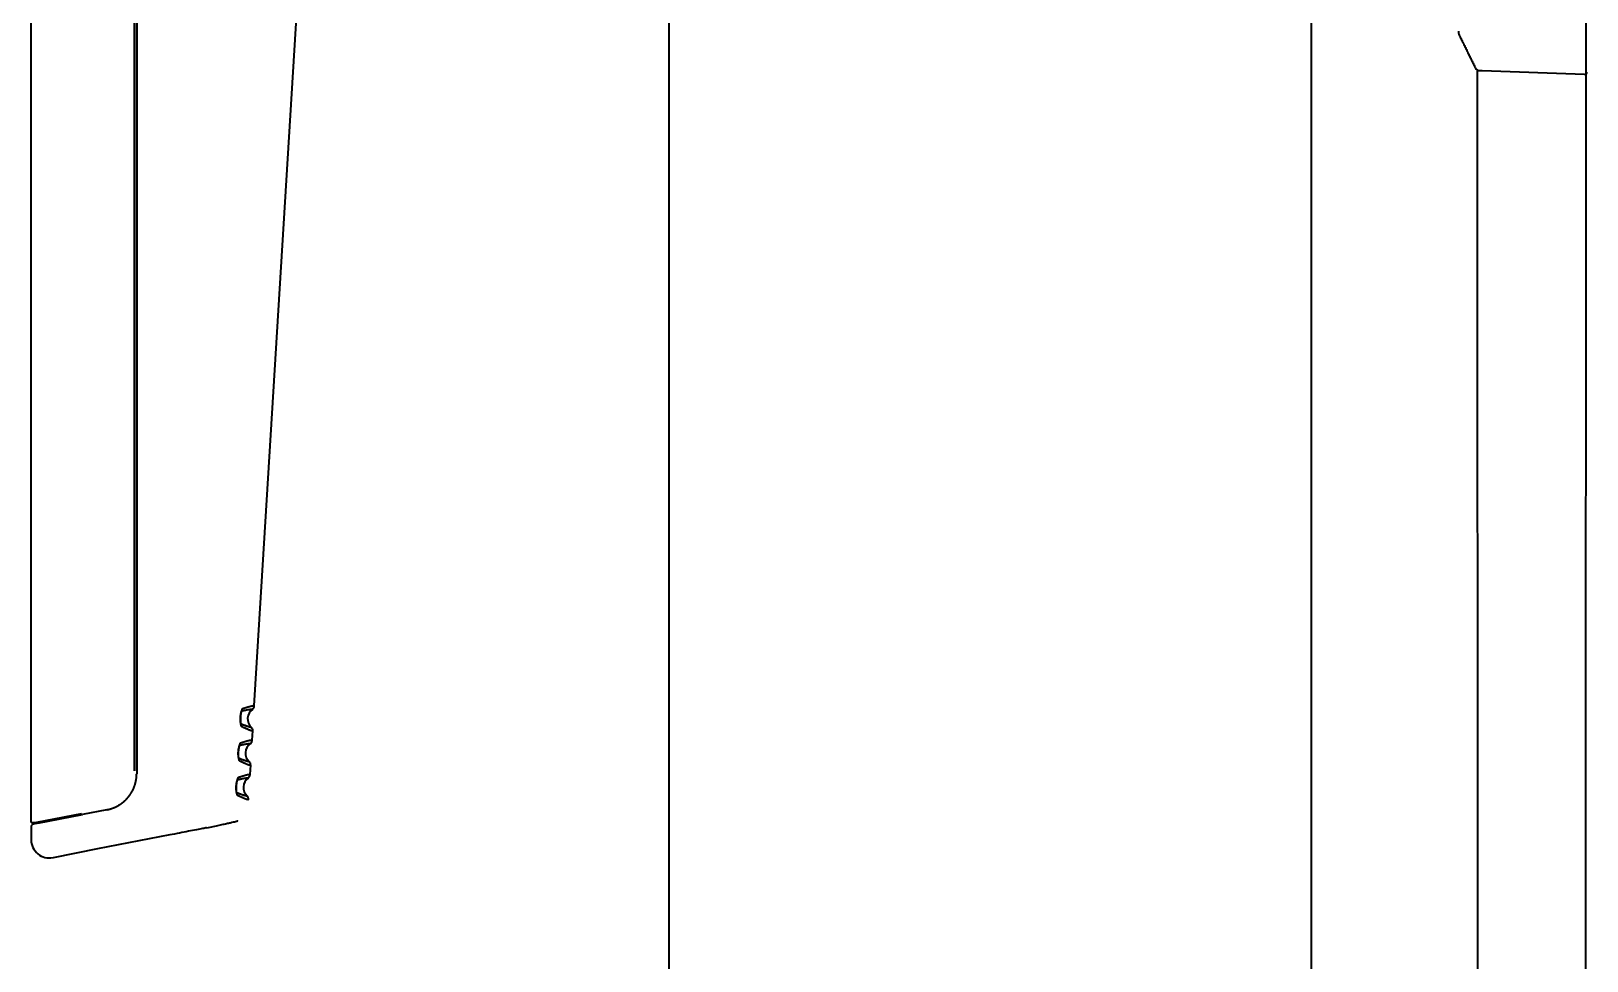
# Model space of a CAD drawing. Header units: inches. Extents: x 90 to 4162, y -443 to 3471.
# Drawn here: x 1089.8 to 1259.3, y 1648.2 to 1749.5 of the extents above; entities that cross this region are included whole.
import ezdxf

# ---------------------------------------------------------------- set-up
doc = ezdxf.new("R2010")
doc.units = ezdxf.units.IN
doc.layers.add('1', color=7, linetype='Continuous', true_color=0xffffff)

msp = doc.modelspace()

# ---------------------------------------------------------------- linework, layer by layer
at = {"layer": '1', "color": 7, "linetype": 'Continuous', "lineweight": 35}
for p, q in [((1159.29, 1299.46), (1159.29, 2270.96)), ((1229.29, 1299.46), (1229.29, 2270.96)), ((1259.11, 1256.82), (1259.29, 2257.68)), ((1089.79, 1663.26), (1089.79, 1838.96)), ((1101.03, 1833.32), (1101.03, 1668.9)), ((1101.06, 1833.32), (1101.06, 1668.9)), ((1101.29, 1833.06), (1101.29, 1668.59)), ((1114.1, 1675.98), (1119.71, 1767.64)), ((1247.33, 1745.24), (1247.48, 1401.46)), ((1259.03, 1744.76), (1247.86, 1745.15)), ((1113.87, 1672.23), (1113.94, 1673.26)), ((1113.64, 1668.49), (1113.71, 1669.52)), ((1098.05, 1664.66), (1095.37, 1664.14)), ((1089.79, 1663.26), (1090.37, 1663.26)), ((1089.79, 1662.81), (1089.79, 1661.41)), ((1090.51, 1663.2), (1090.03, 1663.1)), ((1095.27, 1664.23), (1090.37, 1663.26)), ((1090.51, 1663.2), (1095.37, 1664.14)), ((1104.89, 1661.92), (1097.03, 1660.39)), ((1097.03, 1660.39), (1092.17, 1659.44))]:
    msp.add_line(p, q, dxfattribs=at)
for centre, radius, start, end in [((1247.6, 1745.66), 0.5, 206.1336, 268), ((1259.04, 1745.01), 0.25, 268, 0), ((1114.62, 1674.58), 1.25, 125.4793, 227.4932), ((1114.39, 1670.84), 1.25, 125.4793, 227.4932), ((1114.16, 1667.1), 1.25, 125.4793, 227.4932), ((1090.09, 1662.81), 0.3, 101, 180), ((1091.79, 1661.41), 2, 180, 281)]:
    msp.add_arc(centre, radius, start, end, dxfattribs=at)
for points, degree in [([(1245.29, 1749.46), (1245.27, 1749.22), (1245.4, 1749.02)], 2), ([(1245.38, 1749.05), (1246.27, 1747.23), (1247.16, 1745.41)], 2), ([(1108.91, 1662.7), (1112.14, 1663.38), (1112.29, 1663.46)], 2), ([(1108.91, 1662.7), (1108.8, 1662.68), (1108.51, 1662.62), (1107.82, 1662.49), (1106.95, 1662.32), (1105.95, 1662.12), (1105.25, 1661.99), (1104.89, 1661.92)], 3)]:
    msp.add_open_spline(points, degree=degree, dxfattribs=at)
for points, knots in [([(1247.86, 1745.15), (1247.82, 1745.15), (1247.78, 1745.15), (1247.64, 1745.15), (1247.58, 1745.16), (1247.58, 1745.16)], [0, 0, 0, 0, 0.241525, 0.241525, 1, 1, 1, 1]), ([(1112.72, 1675.38), (1112.72, 1675.38), (1112.72, 1675.38), (1112.72, 1675.38), (1112.72, 1675.38), (1112.71, 1675.38), (1112.71, 1675.38), (1112.71, 1675.37), (1112.71, 1675.37), (1112.7, 1675.37), (1112.7, 1675.37), (1112.7, 1675.36), (1112.7, 1675.36), (1112.69, 1675.36), (1112.69, 1675.35), (1112.69, 1675.35), (1112.69, 1675.34), (1112.68, 1675.34), (1112.68, 1675.33), (1112.68, 1675.33), (1112.68, 1675.32), (1112.67, 1675.32), (1112.67, 1675.31), (1112.67, 1675.31), (1112.67, 1675.3), (1112.66, 1675.3), (1112.66, 1675.29), (1112.66, 1675.28), (1112.65, 1675.28), (1112.65, 1675.27), (1112.65, 1675.26), (1112.65, 1675.25), (1112.64, 1675.25), (1112.64, 1675.24), (1112.64, 1675.23), (1112.64, 1675.22), (1112.63, 1675.21), (1112.63, 1675.2), (1112.63, 1675.2), (1112.63, 1675.19), (1112.62, 1675.18), (1112.62, 1675.14), (1112.6, 1675.07), (1112.58, 1674.96), (1112.57, 1674.84), (1112.56, 1674.71), (1112.55, 1674.58), (1112.55, 1674.46), (1112.56, 1674.35), (1112.56, 1674.28), (1112.57, 1674.23), (1112.57, 1674.21), (1112.58, 1674.2), (1112.58, 1674.18), (1112.58, 1674.17), (1112.58, 1674.15), (1112.59, 1674.14), (1112.59, 1674.12), (1112.59, 1674.11), (1112.6, 1674.1), (1112.6, 1674.09), (1112.61, 1674.08), (1112.61, 1674.07), (1112.61, 1674.06), (1112.62, 1674.05), (1112.62, 1674.05), (1112.63, 1674.04), (1112.63, 1674.04), (1112.63, 1674.03), (1112.64, 1674.03), (1112.64, 1674.03)], [0, 0, 0, 0, 0.006014, 0.012012, 0.017995, 0.023965, 0.029923, 0.035871, 0.041809, 0.04774, 0.053663, 0.059582, 0.065497, 0.07141, 0.077322, 0.083234, 0.089148, 0.095065, 0.100986, 0.106913, 0.112847, 0.11879, 0.124742, 0.130704, 0.136679, 0.142667, 0.148669, 0.154687, 0.160722, 0.166774, 0.172846, 0.178937, 0.18505, 0.191185, 0.197343, 0.203525, 0.209732, 0.215965, 0.222225, 0.228513, 0.234831, 0.241177, 0.306172, 0.369923, 0.434708, 0.503216, 0.570835, 0.634921, 0.698038, 0.762347, 0.774764, 0.787076, 0.799289, 0.81141, 0.823447, 0.835409, 0.847303, 0.859138, 0.870923, 0.882667, 0.894379, 0.906069, 0.917747, 0.929423, 0.941106, 0.952808, 0.964538, 0.976307, 0.988124, 1, 1, 1, 1]), ([(1112.81, 1675.65), (1112.81, 1675.65), (1112.81, 1675.65), (1112.81, 1675.65), (1112.8, 1675.65), (1112.8, 1675.64), (1112.8, 1675.64), (1112.79, 1675.64), (1112.79, 1675.64), (1112.79, 1675.63), (1112.78, 1675.63), (1112.78, 1675.63), (1112.78, 1675.62), (1112.78, 1675.62), (1112.77, 1675.61), (1112.77, 1675.61), (1112.77, 1675.61), (1112.76, 1675.6), (1112.76, 1675.6), (1112.75, 1675.59), (1112.75, 1675.57), (1112.74, 1675.55), (1112.73, 1675.52), (1112.72, 1675.5), (1112.71, 1675.47), (1112.7, 1675.43), (1112.68, 1675.39), (1112.67, 1675.33), (1112.65, 1675.22), (1112.62, 1675.09), (1112.61, 1674.98), (1112.6, 1674.91), (1112.6, 1674.85), (1112.59, 1674.79), (1112.59, 1674.75), (1112.58, 1674.69), (1112.58, 1674.61), (1112.58, 1674.49), (1112.58, 1674.37), (1112.58, 1674.27), (1112.58, 1674.19), (1112.59, 1674.12), (1112.6, 1674.06), (1112.6, 1674.01), (1112.61, 1673.96), (1112.62, 1673.92), (1112.63, 1673.88), (1112.64, 1673.85), (1112.64, 1673.83), (1112.65, 1673.82), (1112.66, 1673.81), (1112.66, 1673.79), (1112.67, 1673.78), (1112.67, 1673.78), (1112.68, 1673.77), (1112.68, 1673.76), (1112.69, 1673.76), (1112.69, 1673.76), (1112.7, 1673.75)], [0, 0, 0, 0, 0.005436, 0.010843, 0.016224, 0.021579, 0.026909, 0.032217, 0.037502, 0.042767, 0.048013, 0.053239, 0.058449, 0.063642, 0.06882, 0.073984, 0.079134, 0.084272, 0.089399, 0.094515, 0.112726, 0.130866, 0.148959, 0.167029, 0.178431, 0.204469, 0.227274, 0.242355, 0.301657, 0.370744, 0.401155, 0.42821, 0.451917, 0.472287, 0.489333, 0.503063, 0.533121, 0.576902, 0.634503, 0.669215, 0.701872, 0.732439, 0.760898, 0.785344, 0.809729, 0.834074, 0.858412, 0.882789, 0.895773, 0.908459, 0.920854, 0.932966, 0.944802, 0.956368, 0.967667, 0.978705, 0.989482, 1, 1, 1, 1]), ([(1113.89, 1675.6), (1113.89, 1675.6), (1113.89, 1675.6), (1113.89, 1675.6), (1113.89, 1675.6), (1113.89, 1675.6), (1113.89, 1675.6), (1113.89, 1675.6), (1113.89, 1675.6), (1113.89, 1675.6), (1113.88, 1675.6), (1113.88, 1675.6), (1113.88, 1675.6), (1113.88, 1675.6), (1113.88, 1675.6), (1113.87, 1675.6), (1113.87, 1675.6), (1113.87, 1675.6), (1113.86, 1675.6), (1113.86, 1675.6), (1113.85, 1675.6), (1113.85, 1675.6), (1113.84, 1675.6), (1113.84, 1675.6), (1113.83, 1675.6), (1113.83, 1675.59), (1113.82, 1675.59), (1113.82, 1675.59), (1113.81, 1675.59), (1113.8, 1675.59), (1113.8, 1675.59), (1113.79, 1675.59), (1113.78, 1675.59), (1113.77, 1675.59), (1113.77, 1675.59), (1113.76, 1675.59), (1113.75, 1675.59), (1113.74, 1675.58), (1113.73, 1675.58), (1113.72, 1675.58), (1113.71, 1675.58), (1113.7, 1675.58), (1113.68, 1675.58), (1113.66, 1675.57), (1113.64, 1675.57), (1113.62, 1675.57), (1113.59, 1675.56), (1113.56, 1675.56), (1113.54, 1675.56), (1113.51, 1675.55), (1113.48, 1675.55), (1113.45, 1675.54), (1113.42, 1675.54), (1113.39, 1675.53), (1113.36, 1675.53), (1113.32, 1675.52), (1113.29, 1675.51), (1113.25, 1675.51), (1113.22, 1675.5), (1113.18, 1675.49), (1113.14, 1675.48), (1113.1, 1675.48), (1113.06, 1675.47), (1113.02, 1675.46), (1112.98, 1675.45), (1112.94, 1675.44), (1112.9, 1675.43), (1112.85, 1675.42), (1112.81, 1675.41), (1112.77, 1675.4), (1112.74, 1675.39), (1112.72, 1675.38)], [0, 0, 0, 0, 0.009914, 0.01984, 0.029779, 0.039731, 0.049695, 0.059673, 0.069662, 0.079665, 0.08968, 0.099708, 0.109748, 0.119802, 0.129868, 0.139946, 0.150037, 0.160141, 0.170258, 0.180387, 0.190529, 0.200683, 0.21085, 0.22103, 0.231222, 0.241427, 0.251645, 0.261875, 0.272118, 0.282373, 0.292641, 0.302922, 0.313215, 0.323521, 0.333839, 0.34417, 0.354514, 0.36487, 0.375239, 0.38562, 0.396014, 0.406421, 0.427901, 0.44931, 0.470645, 0.491909, 0.5131, 0.534218, 0.555264, 0.576238, 0.597139, 0.617967, 0.638724, 0.659408, 0.680019, 0.700558, 0.721025, 0.74142, 0.761743, 0.781993, 0.802171, 0.822277, 0.842311, 0.862274, 0.882164, 0.901982, 0.921729, 0.941404, 0.961008, 0.980539, 1, 1, 1, 1]), ([(1114.1, 1675.98), (1114.1, 1675.98), (1114.1, 1675.98), (1114.08, 1675.98), (1114.04, 1675.98), (1114, 1675.97), (1113.97, 1675.97), (1113.93, 1675.96), (1113.9, 1675.96), (1113.87, 1675.95), (1113.84, 1675.95), (1113.81, 1675.94), (1113.78, 1675.93), (1113.73, 1675.92), (1113.67, 1675.91), (1113.61, 1675.89), (1113.55, 1675.88), (1113.5, 1675.86), (1113.44, 1675.84), (1113.38, 1675.83), (1113.32, 1675.81), (1113.27, 1675.79), (1113.21, 1675.77), (1113.16, 1675.76), (1113.1, 1675.74), (1113.05, 1675.73), (1113, 1675.71), (1112.95, 1675.69), (1112.9, 1675.68), (1112.86, 1675.66), (1112.83, 1675.65), (1112.81, 1675.65)], [0, 0, 0, 0, 0.063616, 0.146789, 0.247998, 0.288909, 0.327071, 0.362475, 0.395117, 0.42499, 0.452091, 0.476419, 0.497971, 0.535514, 0.577254, 0.62319, 0.654872, 0.686334, 0.717576, 0.748599, 0.777126, 0.804516, 0.830769, 0.855887, 0.879872, 0.902723, 0.924442, 0.94503, 0.964485, 0.982809, 1, 1, 1, 1]), ([(1113.89, 1675.6), (1113.92, 1675.62), (1113.98, 1675.67), (1114.05, 1675.77), (1114.09, 1675.88), (1114.1, 1675.96), (1114.1, 1676)], [0, 0, 0, 0, 0.247554, 0.501069, 0.754118, 1, 1, 1, 1]), ([(1112.64, 1674.03), (1112.65, 1674.03), (1112.66, 1674.02), (1112.69, 1674.01), (1112.71, 1674), (1112.73, 1673.99), (1112.76, 1673.98), (1112.78, 1673.97), (1112.8, 1673.96), (1112.82, 1673.96), (1112.85, 1673.95), (1112.87, 1673.94), (1112.89, 1673.93), (1112.91, 1673.92), (1112.93, 1673.91), (1112.95, 1673.91), (1112.97, 1673.9), (1112.99, 1673.89), (1113.02, 1673.88), (1113.04, 1673.88), (1113.06, 1673.87), (1113.08, 1673.86), (1113.09, 1673.86), (1113.11, 1673.85), (1113.13, 1673.84), (1113.15, 1673.84), (1113.17, 1673.83), (1113.19, 1673.82), (1113.21, 1673.82), (1113.23, 1673.81), (1113.24, 1673.81), (1113.26, 1673.8), (1113.28, 1673.79), (1113.29, 1673.79), (1113.31, 1673.78), (1113.33, 1673.78), (1113.34, 1673.77), (1113.36, 1673.77), (1113.38, 1673.76), (1113.39, 1673.76), (1113.41, 1673.76), (1113.42, 1673.75), (1113.43, 1673.75), (1113.45, 1673.74), (1113.46, 1673.74), (1113.48, 1673.73), (1113.49, 1673.73), (1113.5, 1673.73), (1113.51, 1673.72), (1113.53, 1673.72), (1113.54, 1673.72), (1113.55, 1673.71), (1113.57, 1673.71), (1113.58, 1673.71), (1113.6, 1673.7), (1113.62, 1673.7), (1113.64, 1673.69), (1113.65, 1673.69), (1113.67, 1673.68), (1113.68, 1673.68), (1113.7, 1673.68), (1113.71, 1673.67), (1113.72, 1673.67), (1113.73, 1673.67), (1113.74, 1673.67), (1113.75, 1673.66), (1113.75, 1673.66), (1113.76, 1673.66), (1113.76, 1673.66), (1113.77, 1673.66), (1113.77, 1673.66), (1113.77, 1673.66), (1113.77, 1673.66), (1113.77, 1673.66), (1113.77, 1673.66)], [0, 0, 0, 0, 0.010633, 0.021283, 0.03195, 0.042635, 0.053337, 0.064056, 0.074792, 0.085546, 0.096317, 0.107105, 0.117911, 0.128734, 0.139574, 0.150432, 0.161307, 0.1722, 0.18311, 0.194037, 0.204982, 0.215944, 0.226924, 0.237921, 0.248936, 0.259968, 0.271017, 0.282084, 0.293169, 0.304271, 0.31539, 0.326527, 0.337681, 0.348853, 0.360042, 0.371249, 0.382473, 0.393715, 0.404975, 0.416252, 0.427546, 0.438858, 0.450187, 0.461534, 0.472899, 0.484281, 0.49568, 0.507097, 0.518532, 0.529984, 0.541453, 0.55294, 0.564445, 0.585465, 0.606457, 0.627421, 0.648358, 0.669267, 0.690148, 0.711001, 0.731826, 0.752623, 0.773392, 0.794134, 0.814847, 0.835532, 0.856189, 0.876818, 0.897419, 0.917992, 0.938536, 0.959052, 0.97954, 1, 1, 1, 1]), ([(1112.7, 1673.75), (1112.7, 1673.75), (1112.72, 1673.74), (1112.74, 1673.73), (1112.77, 1673.72), (1112.8, 1673.71), (1112.82, 1673.69), (1112.85, 1673.68), (1112.88, 1673.67), (1112.91, 1673.65), (1112.94, 1673.64), (1112.97, 1673.63), (1113, 1673.61), (1113.03, 1673.6), (1113.07, 1673.58), (1113.1, 1673.57), (1113.13, 1673.55), (1113.17, 1673.54), (1113.2, 1673.52), (1113.24, 1673.5), (1113.28, 1673.49), (1113.32, 1673.47), (1113.37, 1673.45), (1113.41, 1673.43), (1113.45, 1673.41), (1113.48, 1673.4), (1113.52, 1673.38), (1113.56, 1673.37), (1113.59, 1673.36), (1113.63, 1673.34), (1113.67, 1673.33), (1113.71, 1673.31), (1113.76, 1673.3), (1113.81, 1673.28), (1113.85, 1673.27), (1113.88, 1673.27), (1113.9, 1673.26), (1113.92, 1673.26), (1113.93, 1673.26), (1113.93, 1673.26), (1113.93, 1673.26), (1113.94, 1673.26), (1113.94, 1673.26), (1113.94, 1673.26)], [0, 0, 0, 0, 0.009664, 0.019825, 0.030484, 0.041639, 0.053291, 0.06544, 0.078086, 0.09123, 0.104871, 0.119008, 0.133643, 0.148775, 0.164403, 0.180528, 0.197148, 0.214265, 0.231877, 0.249984, 0.27514, 0.300204, 0.325175, 0.350052, 0.374834, 0.399349, 0.424084, 0.449039, 0.474212, 0.499602, 0.535236, 0.578001, 0.627884, 0.684879, 0.748984, 0.794417, 0.836578, 0.875469, 0.911095, 0.943458, 0.972557, 0.998392, 1, 1, 1, 1]), ([(1113.93, 1673.24), (1113.94, 1673.28), (1113.94, 1673.35), (1113.91, 1673.47), (1113.85, 1673.58), (1113.8, 1673.64), (1113.77, 1673.66)], [0, 0, 0, 0, 0.24588, 0.498929, 0.752444, 1, 1, 1, 1]), ([(1112.49, 1671.64), (1112.49, 1671.64), (1112.49, 1671.64), (1112.49, 1671.64), (1112.49, 1671.64), (1112.48, 1671.64), (1112.48, 1671.63), (1112.48, 1671.63), (1112.48, 1671.63), (1112.47, 1671.63), (1112.47, 1671.62), (1112.47, 1671.62), (1112.47, 1671.62), (1112.46, 1671.61), (1112.46, 1671.61), (1112.46, 1671.61), (1112.46, 1671.6), (1112.45, 1671.6), (1112.45, 1671.59), (1112.45, 1671.59), (1112.45, 1671.58), (1112.44, 1671.58), (1112.44, 1671.57), (1112.44, 1671.56), (1112.44, 1671.56), (1112.43, 1671.55), (1112.43, 1671.55), (1112.43, 1671.54), (1112.43, 1671.53), (1112.42, 1671.52), (1112.42, 1671.52), (1112.42, 1671.51), (1112.42, 1671.5), (1112.41, 1671.49), (1112.41, 1671.49), (1112.41, 1671.48), (1112.41, 1671.47), (1112.4, 1671.46), (1112.4, 1671.45), (1112.4, 1671.44), (1112.4, 1671.43), (1112.39, 1671.4), (1112.37, 1671.33), (1112.35, 1671.21), (1112.34, 1671.09), (1112.33, 1670.97), (1112.32, 1670.84), (1112.32, 1670.72), (1112.33, 1670.61), (1112.33, 1670.53), (1112.34, 1670.49), (1112.34, 1670.47), (1112.35, 1670.45), (1112.35, 1670.44), (1112.35, 1670.42), (1112.36, 1670.41), (1112.36, 1670.39), (1112.36, 1670.38), (1112.37, 1670.37), (1112.37, 1670.36), (1112.37, 1670.35), (1112.38, 1670.34), (1112.38, 1670.33), (1112.38, 1670.32), (1112.39, 1670.31), (1112.39, 1670.3), (1112.4, 1670.3), (1112.4, 1670.29), (1112.41, 1670.29), (1112.41, 1670.29), (1112.41, 1670.29)], [0, 0, 0, 0, 0.006014, 0.012012, 0.017995, 0.023965, 0.029923, 0.035871, 0.041809, 0.04774, 0.053663, 0.059582, 0.065497, 0.07141, 0.077322, 0.083234, 0.089148, 0.095065, 0.100986, 0.106913, 0.112847, 0.11879, 0.124742, 0.130704, 0.136679, 0.142667, 0.148669, 0.154687, 0.160722, 0.166774, 0.172846, 0.178937, 0.18505, 0.191185, 0.197343, 0.203525, 0.209732, 0.215965, 0.222225, 0.228513, 0.234831, 0.241177, 0.306172, 0.369923, 0.434708, 0.503216, 0.570835, 0.634921, 0.698038, 0.762347, 0.774764, 0.787076, 0.799289, 0.81141, 0.823447, 0.835409, 0.847303, 0.859138, 0.870923, 0.882667, 0.894379, 0.906069, 0.917747, 0.929423, 0.941106, 0.952808, 0.964538, 0.976307, 0.988124, 1, 1, 1, 1]), ([(1112.58, 1671.91), (1112.58, 1671.91), (1112.58, 1671.91), (1112.58, 1671.9), (1112.57, 1671.9), (1112.57, 1671.9), (1112.57, 1671.9), (1112.56, 1671.9), (1112.56, 1671.89), (1112.56, 1671.89), (1112.56, 1671.89), (1112.55, 1671.88), (1112.55, 1671.88), (1112.55, 1671.88), (1112.54, 1671.87), (1112.54, 1671.87), (1112.54, 1671.86), (1112.53, 1671.86), (1112.53, 1671.85), (1112.53, 1671.84), (1112.52, 1671.83), (1112.51, 1671.8), (1112.5, 1671.78), (1112.49, 1671.75), (1112.48, 1671.72), (1112.47, 1671.69), (1112.46, 1671.65), (1112.44, 1671.58), (1112.42, 1671.48), (1112.39, 1671.35), (1112.38, 1671.24), (1112.37, 1671.17), (1112.37, 1671.1), (1112.36, 1671.05), (1112.36, 1671), (1112.36, 1670.95), (1112.35, 1670.87), (1112.35, 1670.75), (1112.35, 1670.63), (1112.35, 1670.52), (1112.36, 1670.45), (1112.36, 1670.38), (1112.37, 1670.32), (1112.37, 1670.26), (1112.38, 1670.22), (1112.39, 1670.18), (1112.4, 1670.14), (1112.41, 1670.11), (1112.42, 1670.09), (1112.42, 1670.07), (1112.43, 1670.06), (1112.43, 1670.05), (1112.44, 1670.04), (1112.44, 1670.03), (1112.45, 1670.03), (1112.46, 1670.02), (1112.46, 1670.02), (1112.47, 1670.01), (1112.47, 1670.01)], [0, 0, 0, 0, 0.005436, 0.010843, 0.016224, 0.021579, 0.026909, 0.032217, 0.037502, 0.042767, 0.048013, 0.053239, 0.058449, 0.063642, 0.06882, 0.073984, 0.079134, 0.084272, 0.089399, 0.094515, 0.112726, 0.130866, 0.148959, 0.167029, 0.178431, 0.204469, 0.227274, 0.242355, 0.301657, 0.370744, 0.401155, 0.42821, 0.451917, 0.472287, 0.489333, 0.503063, 0.533121, 0.576902, 0.634503, 0.669215, 0.701872, 0.732439, 0.760898, 0.785344, 0.809729, 0.834074, 0.858412, 0.882789, 0.895773, 0.908459, 0.920854, 0.932966, 0.944802, 0.956368, 0.967667, 0.978705, 0.989482, 1, 1, 1, 1]), ([(1113.66, 1671.86), (1113.66, 1671.86), (1113.66, 1671.86), (1113.66, 1671.86), (1113.66, 1671.86), (1113.66, 1671.86), (1113.66, 1671.86), (1113.66, 1671.86), (1113.66, 1671.86), (1113.66, 1671.86), (1113.66, 1671.86), (1113.65, 1671.86), (1113.65, 1671.86), (1113.65, 1671.86), (1113.65, 1671.86), (1113.64, 1671.86), (1113.64, 1671.86), (1113.64, 1671.86), (1113.63, 1671.86), (1113.63, 1671.85), (1113.62, 1671.85), (1113.62, 1671.85), (1113.61, 1671.85), (1113.61, 1671.85), (1113.6, 1671.85), (1113.6, 1671.85), (1113.59, 1671.85), (1113.59, 1671.85), (1113.58, 1671.85), (1113.57, 1671.85), (1113.57, 1671.85), (1113.56, 1671.85), (1113.55, 1671.85), (1113.55, 1671.85), (1113.54, 1671.84), (1113.53, 1671.84), (1113.52, 1671.84), (1113.51, 1671.84), (1113.5, 1671.84), (1113.49, 1671.84), (1113.49, 1671.84), (1113.47, 1671.84), (1113.46, 1671.83), (1113.43, 1671.83), (1113.41, 1671.83), (1113.39, 1671.83), (1113.36, 1671.82), (1113.34, 1671.82), (1113.31, 1671.81), (1113.28, 1671.81), (1113.25, 1671.81), (1113.22, 1671.8), (1113.19, 1671.79), (1113.16, 1671.79), (1113.13, 1671.78), (1113.09, 1671.78), (1113.06, 1671.77), (1113.02, 1671.76), (1112.99, 1671.76), (1112.95, 1671.75), (1112.91, 1671.74), (1112.87, 1671.73), (1112.83, 1671.72), (1112.79, 1671.72), (1112.75, 1671.71), (1112.71, 1671.7), (1112.67, 1671.69), (1112.63, 1671.68), (1112.58, 1671.66), (1112.54, 1671.65), (1112.51, 1671.64), (1112.49, 1671.64)], [0, 0, 0, 0, 0.009915, 0.019843, 0.029783, 0.039737, 0.049702, 0.059681, 0.069672, 0.079675, 0.089691, 0.09972, 0.109762, 0.119816, 0.129882, 0.139961, 0.150053, 0.160158, 0.170275, 0.180404, 0.190546, 0.200701, 0.210868, 0.221048, 0.231241, 0.241446, 0.251663, 0.261894, 0.272136, 0.282391, 0.292659, 0.30294, 0.313232, 0.323538, 0.333856, 0.344186, 0.354529, 0.364885, 0.375253, 0.385633, 0.396026, 0.406432, 0.427893, 0.449284, 0.470603, 0.491852, 0.513029, 0.534135, 0.55517, 0.576133, 0.597026, 0.617848, 0.638598, 0.659278, 0.679887, 0.700424, 0.720891, 0.741286, 0.761611, 0.781865, 0.802048, 0.822161, 0.842203, 0.862174, 0.882074, 0.901904, 0.921664, 0.941353, 0.960972, 0.980521, 1, 1, 1, 1]), ([(1113.87, 1672.23), (1113.87, 1672.23), (1113.87, 1672.23), (1113.87, 1672.23), (1113.85, 1672.23), (1113.81, 1672.23), (1113.77, 1672.23), (1113.73, 1672.22), (1113.7, 1672.22), (1113.67, 1672.22), (1113.64, 1672.21), (1113.61, 1672.2), (1113.58, 1672.2), (1113.54, 1672.19), (1113.5, 1672.18), (1113.44, 1672.17), (1113.38, 1672.15), (1113.32, 1672.13), (1113.26, 1672.12), (1113.21, 1672.1), (1113.15, 1672.08), (1113.09, 1672.07), (1113.04, 1672.05), (1112.98, 1672.03), (1112.93, 1672.01), (1112.87, 1672), (1112.82, 1671.98), (1112.77, 1671.97), (1112.72, 1671.95), (1112.67, 1671.94), (1112.63, 1671.92), (1112.6, 1671.91), (1112.58, 1671.91)], [0, 0, 0, 0, 0.001602, 0.066958, 0.150086, 0.251008, 0.291907, 0.330029, 0.365374, 0.397941, 0.42773, 0.454736, 0.478959, 0.500395, 0.537842, 0.57943, 0.625165, 0.656698, 0.68802, 0.719127, 0.750018, 0.778456, 0.805755, 0.831912, 0.856927, 0.880798, 0.903526, 0.925109, 0.945548, 0.964843, 0.982993, 1, 1, 1, 1]), ([(1113.66, 1671.85), (1113.69, 1671.88), (1113.75, 1671.93), (1113.82, 1672.03), (1113.86, 1672.14), (1113.87, 1672.22), (1113.87, 1672.26)], [0, 0, 0, 0, 0.247554, 0.501069, 0.754118, 1, 1, 1, 1]), ([(1112.41, 1670.29), (1112.42, 1670.28), (1112.43, 1670.28), (1112.46, 1670.27), (1112.48, 1670.26), (1112.5, 1670.25), (1112.53, 1670.24), (1112.55, 1670.23), (1112.57, 1670.22), (1112.59, 1670.21), (1112.62, 1670.2), (1112.64, 1670.2), (1112.66, 1670.19), (1112.68, 1670.18), (1112.7, 1670.17), (1112.72, 1670.16), (1112.74, 1670.16), (1112.77, 1670.15), (1112.79, 1670.14), (1112.81, 1670.13), (1112.83, 1670.13), (1112.85, 1670.12), (1112.87, 1670.11), (1112.89, 1670.11), (1112.9, 1670.1), (1112.92, 1670.09), (1112.94, 1670.09), (1112.96, 1670.08), (1112.98, 1670.07), (1113, 1670.07), (1113.01, 1670.06), (1113.03, 1670.06), (1113.05, 1670.05), (1113.07, 1670.05), (1113.08, 1670.04), (1113.1, 1670.04), (1113.11, 1670.03), (1113.13, 1670.03), (1113.15, 1670.02), (1113.16, 1670.02), (1113.18, 1670.01), (1113.19, 1670.01), (1113.21, 1670), (1113.22, 1670), (1113.23, 1670), (1113.25, 1669.99), (1113.26, 1669.99), (1113.27, 1669.98), (1113.29, 1669.98), (1113.3, 1669.98), (1113.31, 1669.97), (1113.32, 1669.97), (1113.34, 1669.97), (1113.35, 1669.96), (1113.37, 1669.96), (1113.39, 1669.95), (1113.41, 1669.95), (1113.42, 1669.94), (1113.44, 1669.94), (1113.45, 1669.94), (1113.47, 1669.93), (1113.48, 1669.93), (1113.49, 1669.93), (1113.5, 1669.93), (1113.51, 1669.92), (1113.52, 1669.92), (1113.52, 1669.92), (1113.53, 1669.92), (1113.53, 1669.92), (1113.54, 1669.92), (1113.54, 1669.92), (1113.54, 1669.92), (1113.54, 1669.92), (1113.54, 1669.92), (1113.54, 1669.92)], [0, 0, 0, 0, 0.010623, 0.021263, 0.031921, 0.042596, 0.05329, 0.064001, 0.074729, 0.085476, 0.09624, 0.107021, 0.117821, 0.128638, 0.139473, 0.150326, 0.161197, 0.172085, 0.182992, 0.193916, 0.204858, 0.215817, 0.226795, 0.23779, 0.248804, 0.259835, 0.270884, 0.281951, 0.293035, 0.304138, 0.315259, 0.326397, 0.337553, 0.348727, 0.35992, 0.37113, 0.382357, 0.393603, 0.404867, 0.416149, 0.427448, 0.438766, 0.450101, 0.461454, 0.472826, 0.484215, 0.495622, 0.507047, 0.51849, 0.529951, 0.54143, 0.552926, 0.564441, 0.585467, 0.606465, 0.627434, 0.648375, 0.669288, 0.690172, 0.711027, 0.731855, 0.752653, 0.773423, 0.794165, 0.814877, 0.835562, 0.856217, 0.876844, 0.897442, 0.918011, 0.938552, 0.959063, 0.979546, 1, 1, 1, 1]), ([(1112.47, 1670.04), (1112.47, 1670.08), (1112.46, 1670.16), (1112.43, 1670.25), (1112.41, 1670.29)], [0, 0, 0, 0, 0.432011, 1, 1, 1, 1]), ([(1112.47, 1670.01), (1112.48, 1670.01), (1112.49, 1670), (1112.52, 1669.99), (1112.54, 1669.98), (1112.57, 1669.96), (1112.6, 1669.95), (1112.62, 1669.94), (1112.65, 1669.92), (1112.68, 1669.91), (1112.71, 1669.9), (1112.74, 1669.88), (1112.78, 1669.87), (1112.81, 1669.85), (1112.84, 1669.84), (1112.87, 1669.82), (1112.91, 1669.81), (1112.94, 1669.79), (1112.97, 1669.78), (1113.01, 1669.76), (1113.05, 1669.74), (1113.1, 1669.72), (1113.14, 1669.7), (1113.18, 1669.69), (1113.22, 1669.67), (1113.26, 1669.65), (1113.29, 1669.64), (1113.33, 1669.62), (1113.36, 1669.61), (1113.4, 1669.6), (1113.44, 1669.58), (1113.49, 1669.57), (1113.54, 1669.55), (1113.59, 1669.54), (1113.63, 1669.53), (1113.65, 1669.52), (1113.67, 1669.52), (1113.69, 1669.52), (1113.7, 1669.52), (1113.7, 1669.52), (1113.71, 1669.52), (1113.71, 1669.52), (1113.71, 1669.52)], [0, 0, 0, 0, 0.009776, 0.020045, 0.030807, 0.042062, 0.05381, 0.06605, 0.078784, 0.092011, 0.10573, 0.119942, 0.134648, 0.149847, 0.165539, 0.181725, 0.198405, 0.215579, 0.233249, 0.251413, 0.276691, 0.301871, 0.326953, 0.351937, 0.376823, 0.401401, 0.426212, 0.451256, 0.476534, 0.502044, 0.537862, 0.580782, 0.630794, 0.687881, 0.752015, 0.797607, 0.839875, 0.878828, 0.914472, 0.946815, 0.975861, 1, 1, 1, 1]), ([(1113.7, 1669.49), (1113.71, 1669.53), (1113.71, 1669.61), (1113.68, 1669.73), (1113.62, 1669.83), (1113.57, 1669.89), (1113.54, 1669.92)], [0, 0, 0, 0, 0.24588, 0.498929, 0.752444, 1, 1, 1, 1]), ([(1098.05, 1664.66), (1098.06, 1664.66), (1098.08, 1664.67), (1098.11, 1664.68), (1098.15, 1664.68), (1098.18, 1664.69), (1098.21, 1664.7), (1098.24, 1664.7), (1098.27, 1664.71), (1098.3, 1664.72), (1098.34, 1664.73), (1098.37, 1664.74), (1098.4, 1664.75), (1098.43, 1664.76), (1098.46, 1664.77), (1098.49, 1664.77), (1098.52, 1664.78), (1098.55, 1664.79), (1098.58, 1664.81), (1098.61, 1664.82), (1098.64, 1664.83), (1098.67, 1664.84), (1098.7, 1664.85), (1098.73, 1664.86), (1098.76, 1664.87), (1098.79, 1664.88), (1098.82, 1664.9), (1098.85, 1664.91), (1098.88, 1664.92), (1098.91, 1664.93), (1098.94, 1664.95), (1098.96, 1664.96), (1098.99, 1664.97), (1099.02, 1664.99), (1099.05, 1665), (1099.08, 1665.01), (1099.1, 1665.03), (1099.13, 1665.04), (1099.16, 1665.06), (1099.19, 1665.07), (1099.21, 1665.08), (1099.24, 1665.1), (1099.27, 1665.11), (1099.29, 1665.13), (1099.32, 1665.15), (1099.35, 1665.16), (1099.37, 1665.18), (1099.4, 1665.19), (1099.43, 1665.21), (1099.45, 1665.23), (1099.48, 1665.24), (1099.5, 1665.26), (1099.53, 1665.28), (1099.55, 1665.29), (1099.58, 1665.31), (1099.6, 1665.33), (1099.63, 1665.35), (1099.65, 1665.36), (1099.67, 1665.38), (1099.7, 1665.4), (1099.72, 1665.42), (1099.75, 1665.43), (1099.77, 1665.45), (1099.79, 1665.47), (1099.81, 1665.49), (1099.84, 1665.51), (1099.86, 1665.53), (1099.88, 1665.55), (1099.9, 1665.57), (1099.93, 1665.59), (1099.95, 1665.6), (1099.97, 1665.62), (1099.99, 1665.64), (1100.01, 1665.66), (1100.03, 1665.68), (1100.06, 1665.7), (1100.08, 1665.72), (1100.1, 1665.74), (1100.12, 1665.76), (1100.14, 1665.78), (1100.16, 1665.81), (1100.18, 1665.83), (1100.2, 1665.85), (1100.22, 1665.87), (1100.24, 1665.89), (1100.26, 1665.91), (1100.27, 1665.93), (1100.29, 1665.95), (1100.31, 1665.97), (1100.33, 1665.99), (1100.35, 1666.02), (1100.37, 1666.04), (1100.38, 1666.06), (1100.4, 1666.08), (1100.42, 1666.1), (1100.44, 1666.13), (1100.45, 1666.15), (1100.47, 1666.17), (1100.49, 1666.19), (1100.5, 1666.21), (1100.52, 1666.24), (1100.54, 1666.26), (1100.55, 1666.28), (1100.57, 1666.3), (1100.58, 1666.33), (1100.6, 1666.35), (1100.61, 1666.37), (1100.63, 1666.39), (1100.64, 1666.42), (1100.66, 1666.44), (1100.67, 1666.46), (1100.69, 1666.49), (1100.7, 1666.51), (1100.72, 1666.53), (1100.73, 1666.55), (1100.74, 1666.58), (1100.76, 1666.6), (1100.77, 1666.62), (1100.78, 1666.65), (1100.8, 1666.67), (1100.81, 1666.69), (1100.82, 1666.72), (1100.83, 1666.74), (1100.85, 1666.76), (1100.86, 1666.79), (1100.87, 1666.81), (1100.88, 1666.84), (1100.89, 1666.86), (1100.9, 1666.88), (1100.91, 1666.91), (1100.93, 1666.93), (1100.94, 1666.95), (1100.95, 1666.98), (1100.96, 1667), (1100.97, 1667.02), (1100.98, 1667.05), (1100.99, 1667.07), (1101, 1667.1), (1101.01, 1667.12), (1101.02, 1667.14), (1101.02, 1667.17), (1101.03, 1667.19), (1101.04, 1667.22), (1101.05, 1667.24), (1101.06, 1667.26), (1101.07, 1667.29), (1101.08, 1667.31), (1101.08, 1667.33), (1101.09, 1667.36), (1101.1, 1667.38), (1101.11, 1667.41), (1101.11, 1667.43), (1101.12, 1667.45), (1101.13, 1667.48), (1101.13, 1667.5), (1101.14, 1667.52), (1101.15, 1667.55), (1101.15, 1667.57), (1101.16, 1667.6), (1101.17, 1667.62), (1101.17, 1667.64), (1101.18, 1667.67), (1101.18, 1667.69), (1101.19, 1667.71), (1101.19, 1667.74), (1101.2, 1667.76), (1101.2, 1667.79), (1101.21, 1667.81), (1101.21, 1667.83), (1101.22, 1667.86), (1101.22, 1667.88), (1101.23, 1667.9), (1101.23, 1667.93), (1101.23, 1667.95), (1101.24, 1667.97), (1101.24, 1668), (1101.24, 1668.02), (1101.25, 1668.04), (1101.25, 1668.07), (1101.25, 1668.09), (1101.26, 1668.11), (1101.26, 1668.14), (1101.26, 1668.16), (1101.26, 1668.18), (1101.27, 1668.2), (1101.27, 1668.23), (1101.27, 1668.25), (1101.27, 1668.27), (1101.27, 1668.3), (1101.28, 1668.32), (1101.28, 1668.34), (1101.28, 1668.36), (1101.28, 1668.39), (1101.28, 1668.41), (1101.28, 1668.43), (1101.28, 1668.45), (1101.28, 1668.48), (1101.28, 1668.5), (1101.28, 1668.52), (1101.29, 1668.54), (1101.29, 1668.57), (1101.29, 1668.58), (1101.29, 1668.59)], [0, 0, 0, 0, 0.005975, 0.01194, 0.017896, 0.023841, 0.029777, 0.035703, 0.041619, 0.047525, 0.053422, 0.059309, 0.065186, 0.071053, 0.07691, 0.082758, 0.088595, 0.094423, 0.100242, 0.10605, 0.111848, 0.117637, 0.123416, 0.129185, 0.134945, 0.140694, 0.146434, 0.152164, 0.157884, 0.163594, 0.169295, 0.174985, 0.180666, 0.186337, 0.191999, 0.19765, 0.203292, 0.208924, 0.214546, 0.220158, 0.225761, 0.231353, 0.236936, 0.242509, 0.248073, 0.253626, 0.25917, 0.264704, 0.270228, 0.275742, 0.281247, 0.286741, 0.292226, 0.297701, 0.303166, 0.308622, 0.314068, 0.319504, 0.32493, 0.330346, 0.335752, 0.341149, 0.346536, 0.351913, 0.35728, 0.362638, 0.367986, 0.373323, 0.378651, 0.38397, 0.389278, 0.394577, 0.399866, 0.405145, 0.410414, 0.415674, 0.420923, 0.426163, 0.431393, 0.436614, 0.441824, 0.447025, 0.452216, 0.457397, 0.462568, 0.46773, 0.472881, 0.478023, 0.483155, 0.488278, 0.49339, 0.498493, 0.503586, 0.508669, 0.513742, 0.518806, 0.52386, 0.528904, 0.533938, 0.538962, 0.543977, 0.548981, 0.553976, 0.558961, 0.563937, 0.568902, 0.573858, 0.578804, 0.58374, 0.588667, 0.593583, 0.59849, 0.603387, 0.608274, 0.613152, 0.618019, 0.622877, 0.627725, 0.632563, 0.637392, 0.64221, 0.647019, 0.651818, 0.656607, 0.661387, 0.666156, 0.670916, 0.675666, 0.680407, 0.685137, 0.689858, 0.694569, 0.69927, 0.703961, 0.708643, 0.713314, 0.717976, 0.722628, 0.727271, 0.731903, 0.736526, 0.741139, 0.745742, 0.750335, 0.754919, 0.759493, 0.764057, 0.768611, 0.773155, 0.77769, 0.782215, 0.78673, 0.791235, 0.795731, 0.800216, 0.804692, 0.809158, 0.813614, 0.818061, 0.822498, 0.826925, 0.831342, 0.835749, 0.840147, 0.844534, 0.848912, 0.85328, 0.857639, 0.861987, 0.866326, 0.870655, 0.874974, 0.879284, 0.883584, 0.887873, 0.892154, 0.896424, 0.900684, 0.904935, 0.909176, 0.913407, 0.917628, 0.92184, 0.926042, 0.930234, 0.934416, 0.938588, 0.942751, 0.946904, 0.951047, 0.95518, 0.959303, 0.963417, 0.967521, 0.971615, 0.9757, 0.979774, 0.983839, 0.987894, 0.991939, 0.995974, 1, 1, 1, 1]), ([(1112.26, 1667.9), (1112.26, 1667.9), (1112.26, 1667.9), (1112.26, 1667.9), (1112.26, 1667.89), (1112.25, 1667.89), (1112.25, 1667.89), (1112.25, 1667.89), (1112.25, 1667.89), (1112.25, 1667.88), (1112.24, 1667.88), (1112.24, 1667.88), (1112.24, 1667.87), (1112.24, 1667.87), (1112.23, 1667.87), (1112.23, 1667.86), (1112.23, 1667.86), (1112.23, 1667.85), (1112.22, 1667.85), (1112.22, 1667.84), (1112.22, 1667.84), (1112.21, 1667.83), (1112.21, 1667.83), (1112.21, 1667.82), (1112.21, 1667.82), (1112.2, 1667.81), (1112.2, 1667.8), (1112.2, 1667.8), (1112.2, 1667.79), (1112.19, 1667.78), (1112.19, 1667.77), (1112.19, 1667.77), (1112.19, 1667.76), (1112.18, 1667.75), (1112.18, 1667.74), (1112.18, 1667.74), (1112.18, 1667.73), (1112.17, 1667.72), (1112.17, 1667.71), (1112.17, 1667.7), (1112.17, 1667.69), (1112.16, 1667.65), (1112.14, 1667.58), (1112.12, 1667.47), (1112.11, 1667.35), (1112.1, 1667.22), (1112.09, 1667.1), (1112.09, 1666.98), (1112.1, 1666.87), (1112.11, 1666.79), (1112.11, 1666.75), (1112.11, 1666.73), (1112.12, 1666.71), (1112.12, 1666.7), (1112.12, 1666.68), (1112.13, 1666.66), (1112.13, 1666.65), (1112.13, 1666.64), (1112.14, 1666.62), (1112.14, 1666.61), (1112.14, 1666.6), (1112.15, 1666.59), (1112.15, 1666.58), (1112.16, 1666.57), (1112.16, 1666.57), (1112.16, 1666.56), (1112.17, 1666.55), (1112.17, 1666.55), (1112.18, 1666.55), (1112.18, 1666.54), (1112.18, 1666.54)], [0, 0, 0, 0, 0.006014, 0.012012, 0.017995, 0.023965, 0.029923, 0.035871, 0.041809, 0.04774, 0.053663, 0.059582, 0.065497, 0.07141, 0.077322, 0.083234, 0.089148, 0.095065, 0.100986, 0.106913, 0.112847, 0.11879, 0.124742, 0.130704, 0.136679, 0.142667, 0.148669, 0.154687, 0.160722, 0.166774, 0.172846, 0.178937, 0.18505, 0.191185, 0.197343, 0.203525, 0.209732, 0.215965, 0.222225, 0.228513, 0.234831, 0.241177, 0.306172, 0.369923, 0.434708, 0.503216, 0.570835, 0.634921, 0.698038, 0.762347, 0.774764, 0.787076, 0.799289, 0.81141, 0.823447, 0.835409, 0.847303, 0.859138, 0.870923, 0.882667, 0.894379, 0.906069, 0.917747, 0.929423, 0.941106, 0.952808, 0.964538, 0.976307, 0.988124, 1, 1, 1, 1]), ([(1112.35, 1668.16), (1112.35, 1668.16), (1112.35, 1668.16), (1112.35, 1668.16), (1112.35, 1668.16), (1112.34, 1668.16), (1112.34, 1668.15), (1112.34, 1668.15), (1112.33, 1668.15), (1112.33, 1668.15), (1112.33, 1668.14), (1112.32, 1668.14), (1112.32, 1668.14), (1112.32, 1668.13), (1112.31, 1668.13), (1112.31, 1668.12), (1112.31, 1668.12), (1112.31, 1668.11), (1112.3, 1668.11), (1112.3, 1668.1), (1112.29, 1668.08), (1112.28, 1668.06), (1112.27, 1668.04), (1112.26, 1668.01), (1112.25, 1667.98), (1112.24, 1667.95), (1112.23, 1667.91), (1112.21, 1667.84), (1112.19, 1667.74), (1112.17, 1667.6), (1112.15, 1667.5), (1112.14, 1667.42), (1112.14, 1667.36), (1112.13, 1667.31), (1112.13, 1667.26), (1112.13, 1667.2), (1112.12, 1667.12), (1112.12, 1667.01), (1112.12, 1666.89), (1112.12, 1666.78), (1112.13, 1666.7), (1112.13, 1666.63), (1112.14, 1666.57), (1112.15, 1666.52), (1112.15, 1666.48), (1112.16, 1666.43), (1112.17, 1666.4), (1112.18, 1666.37), (1112.19, 1666.35), (1112.19, 1666.33), (1112.2, 1666.32), (1112.2, 1666.31), (1112.21, 1666.3), (1112.22, 1666.29), (1112.22, 1666.28), (1112.23, 1666.28), (1112.23, 1666.27), (1112.24, 1666.27), (1112.24, 1666.27)], [0, 0, 0, 0, 0.005436, 0.010843, 0.016224, 0.021579, 0.026909, 0.032217, 0.037502, 0.042767, 0.048013, 0.053239, 0.058449, 0.063642, 0.06882, 0.073984, 0.079134, 0.084272, 0.089399, 0.094515, 0.112726, 0.130866, 0.148959, 0.167029, 0.178431, 0.204469, 0.227274, 0.242355, 0.301657, 0.370744, 0.401155, 0.42821, 0.451917, 0.472287, 0.489333, 0.503063, 0.533121, 0.576902, 0.634503, 0.669215, 0.701872, 0.732439, 0.760898, 0.785344, 0.809729, 0.834074, 0.858412, 0.882789, 0.895773, 0.908459, 0.920854, 0.932966, 0.944802, 0.956368, 0.967667, 0.978705, 0.989482, 1, 1, 1, 1]), ([(1113.43, 1668.11), (1113.43, 1668.11), (1113.43, 1668.11), (1113.43, 1668.11), (1113.43, 1668.11), (1113.43, 1668.11), (1113.43, 1668.11), (1113.43, 1668.11), (1113.43, 1668.11), (1113.43, 1668.11), (1113.43, 1668.11), (1113.42, 1668.11), (1113.42, 1668.11), (1113.42, 1668.11), (1113.42, 1668.11), (1113.41, 1668.11), (1113.41, 1668.11), (1113.41, 1668.11), (1113.4, 1668.11), (1113.4, 1668.11), (1113.4, 1668.11), (1113.39, 1668.11), (1113.39, 1668.11), (1113.38, 1668.11), (1113.38, 1668.11), (1113.37, 1668.11), (1113.36, 1668.11), (1113.36, 1668.11), (1113.35, 1668.11), (1113.35, 1668.11), (1113.34, 1668.1), (1113.33, 1668.1), (1113.32, 1668.1), (1113.32, 1668.1), (1113.31, 1668.1), (1113.3, 1668.1), (1113.29, 1668.1), (1113.28, 1668.1), (1113.28, 1668.1), (1113.27, 1668.1), (1113.26, 1668.1), (1113.24, 1668.09), (1113.23, 1668.09), (1113.2, 1668.09), (1113.18, 1668.09), (1113.16, 1668.08), (1113.13, 1668.08), (1113.11, 1668.08), (1113.08, 1668.07), (1113.05, 1668.07), (1113.02, 1668.06), (1112.99, 1668.06), (1112.96, 1668.05), (1112.93, 1668.05), (1112.9, 1668.04), (1112.86, 1668.03), (1112.83, 1668.03), (1112.79, 1668.02), (1112.76, 1668.01), (1112.72, 1668.01), (1112.68, 1668), (1112.64, 1667.99), (1112.61, 1667.98), (1112.57, 1667.97), (1112.52, 1667.96), (1112.48, 1667.95), (1112.44, 1667.94), (1112.4, 1667.93), (1112.35, 1667.92), (1112.31, 1667.91), (1112.28, 1667.9), (1112.26, 1667.9)], [0, 0, 0, 0, 0.009915, 0.019843, 0.029783, 0.039737, 0.049702, 0.059681, 0.069672, 0.079675, 0.089691, 0.09972, 0.109762, 0.119816, 0.129882, 0.139961, 0.150053, 0.160158, 0.170275, 0.180404, 0.190546, 0.200701, 0.210868, 0.221048, 0.231241, 0.241446, 0.251663, 0.261894, 0.272136, 0.282391, 0.292659, 0.30294, 0.313232, 0.323538, 0.333856, 0.344186, 0.354529, 0.364885, 0.375253, 0.385633, 0.396026, 0.406432, 0.427893, 0.449284, 0.470603, 0.491852, 0.513029, 0.534135, 0.55517, 0.576133, 0.597026, 0.617848, 0.638598, 0.659278, 0.679887, 0.700424, 0.720891, 0.741286, 0.761611, 0.781865, 0.802048, 0.822161, 0.842203, 0.862174, 0.882074, 0.901904, 0.921664, 0.941353, 0.960972, 0.980521, 1, 1, 1, 1]), ([(1113.64, 1668.49), (1113.64, 1668.49), (1113.64, 1668.49), (1113.64, 1668.49), (1113.62, 1668.49), (1113.58, 1668.49), (1113.54, 1668.49), (1113.51, 1668.48), (1113.47, 1668.48), (1113.44, 1668.47), (1113.41, 1668.47), (1113.38, 1668.46), (1113.35, 1668.46), (1113.32, 1668.45), (1113.27, 1668.44), (1113.21, 1668.42), (1113.15, 1668.41), (1113.09, 1668.39), (1113.03, 1668.37), (1112.98, 1668.36), (1112.92, 1668.34), (1112.86, 1668.32), (1112.81, 1668.31), (1112.75, 1668.29), (1112.7, 1668.27), (1112.64, 1668.26), (1112.59, 1668.24), (1112.54, 1668.22), (1112.49, 1668.21), (1112.44, 1668.19), (1112.4, 1668.18), (1112.37, 1668.17), (1112.35, 1668.16)], [0, 0, 0, 0, 0.001602, 0.066958, 0.150086, 0.251008, 0.291907, 0.330029, 0.365374, 0.397941, 0.42773, 0.454736, 0.478959, 0.500395, 0.537842, 0.57943, 0.625165, 0.656698, 0.68802, 0.719127, 0.750018, 0.778456, 0.805755, 0.831912, 0.856927, 0.880798, 0.903526, 0.925109, 0.945548, 0.964843, 0.982993, 1, 1, 1, 1]), ([(1113.43, 1668.11), (1113.46, 1668.13), (1113.52, 1668.19), (1113.59, 1668.28), (1113.63, 1668.4), (1113.64, 1668.47), (1113.64, 1668.51)], [0, 0, 0, 0, 0.247554, 0.501069, 0.754118, 1, 1, 1, 1]), ([(1112.18, 1666.54), (1112.19, 1666.54), (1112.2, 1666.53), (1112.23, 1666.52), (1112.25, 1666.51), (1112.27, 1666.51), (1112.3, 1666.5), (1112.32, 1666.49), (1112.34, 1666.48), (1112.36, 1666.47), (1112.39, 1666.46), (1112.41, 1666.45), (1112.43, 1666.44), (1112.45, 1666.44), (1112.47, 1666.43), (1112.49, 1666.42), (1112.52, 1666.41), (1112.54, 1666.4), (1112.56, 1666.4), (1112.58, 1666.39), (1112.6, 1666.38), (1112.62, 1666.38), (1112.64, 1666.37), (1112.66, 1666.36), (1112.68, 1666.36), (1112.69, 1666.35), (1112.71, 1666.34), (1112.73, 1666.34), (1112.75, 1666.33), (1112.77, 1666.33), (1112.79, 1666.32), (1112.8, 1666.31), (1112.82, 1666.31), (1112.84, 1666.3), (1112.85, 1666.3), (1112.87, 1666.29), (1112.89, 1666.29), (1112.9, 1666.28), (1112.92, 1666.28), (1112.93, 1666.27), (1112.95, 1666.27), (1112.96, 1666.27), (1112.98, 1666.26), (1112.99, 1666.26), (1113, 1666.25), (1113.02, 1666.25), (1113.03, 1666.25), (1113.04, 1666.24), (1113.06, 1666.24), (1113.07, 1666.23), (1113.08, 1666.23), (1113.09, 1666.23), (1113.11, 1666.22), (1113.12, 1666.22), (1113.14, 1666.21), (1113.16, 1666.21), (1113.18, 1666.21), (1113.2, 1666.2), (1113.21, 1666.2), (1113.22, 1666.19), (1113.24, 1666.19), (1113.25, 1666.19), (1113.26, 1666.19), (1113.27, 1666.18), (1113.28, 1666.18), (1113.29, 1666.18), (1113.29, 1666.18), (1113.3, 1666.18), (1113.31, 1666.17), (1113.31, 1666.17), (1113.31, 1666.17), (1113.31, 1666.17), (1113.32, 1666.17), (1113.32, 1666.17), (1113.32, 1666.17)], [0, 0, 0, 0, 0.010623, 0.021263, 0.031921, 0.042596, 0.05329, 0.064001, 0.074729, 0.085476, 0.09624, 0.107021, 0.117821, 0.128638, 0.139473, 0.150326, 0.161197, 0.172085, 0.182992, 0.193916, 0.204858, 0.215817, 0.226795, 0.23779, 0.248804, 0.259835, 0.270884, 0.281951, 0.293035, 0.304138, 0.315259, 0.326397, 0.337553, 0.348727, 0.35992, 0.37113, 0.382357, 0.393603, 0.404867, 0.416149, 0.427448, 0.438766, 0.450101, 0.461454, 0.472826, 0.484215, 0.495622, 0.507047, 0.51849, 0.529951, 0.54143, 0.552926, 0.564441, 0.585467, 0.606465, 0.627434, 0.648375, 0.669288, 0.690172, 0.711027, 0.731855, 0.752653, 0.773423, 0.794165, 0.814877, 0.835562, 0.856217, 0.876844, 0.897442, 0.918011, 0.938552, 0.959063, 0.979546, 1, 1, 1, 1]), ([(1112.24, 1666.3), (1112.24, 1666.34), (1112.23, 1666.42), (1112.2, 1666.5), (1112.18, 1666.54)], [0, 0, 0, 0, 0.432011, 1, 1, 1, 1]), ([(1112.24, 1666.27), (1112.25, 1666.26), (1112.26, 1666.26), (1112.29, 1666.25), (1112.31, 1666.23), (1112.34, 1666.22), (1112.37, 1666.21), (1112.4, 1666.19), (1112.42, 1666.18), (1112.45, 1666.17), (1112.48, 1666.15), (1112.52, 1666.14), (1112.55, 1666.12), (1112.58, 1666.11), (1112.61, 1666.09), (1112.65, 1666.08), (1112.68, 1666.06), (1112.71, 1666.05), (1112.75, 1666.03), (1112.78, 1666.02), (1112.83, 1666), (1112.87, 1665.98), (1112.91, 1665.96), (1112.95, 1665.94), (1112.99, 1665.93), (1113.03, 1665.91), (1113.07, 1665.9), (1113.1, 1665.88), (1113.13, 1665.87), (1113.17, 1665.85), (1113.21, 1665.84), (1113.26, 1665.82), (1113.31, 1665.81), (1113.36, 1665.8), (1113.4, 1665.79), (1113.43, 1665.78), (1113.45, 1665.78), (1113.46, 1665.77), (1113.47, 1665.77), (1113.47, 1665.77), (1113.48, 1665.77), (1113.48, 1665.77), (1113.48, 1665.77)], [0, 0, 0, 0, 0.009776, 0.020045, 0.030807, 0.042062, 0.05381, 0.06605, 0.078784, 0.092011, 0.10573, 0.119942, 0.134648, 0.149847, 0.165539, 0.181725, 0.198405, 0.215579, 0.233249, 0.251413, 0.276691, 0.301871, 0.326953, 0.351937, 0.376823, 0.401401, 0.426212, 0.451256, 0.476534, 0.502044, 0.537862, 0.580782, 0.630794, 0.687881, 0.752015, 0.797607, 0.839875, 0.878828, 0.914472, 0.946815, 0.975861, 1, 1, 1, 1]), ([(1113.48, 1665.75), (1113.48, 1665.79), (1113.48, 1665.87), (1113.45, 1665.98), (1113.39, 1666.09), (1113.34, 1666.15), (1113.31, 1666.18)], [0, 0, 0, 0, 0.24588, 0.498929, 0.752444, 1, 1, 1, 1])]:
    msp.add_open_spline(points, degree=3, knots=knots, dxfattribs=at)

doc.saveas('drawing.dxf')
